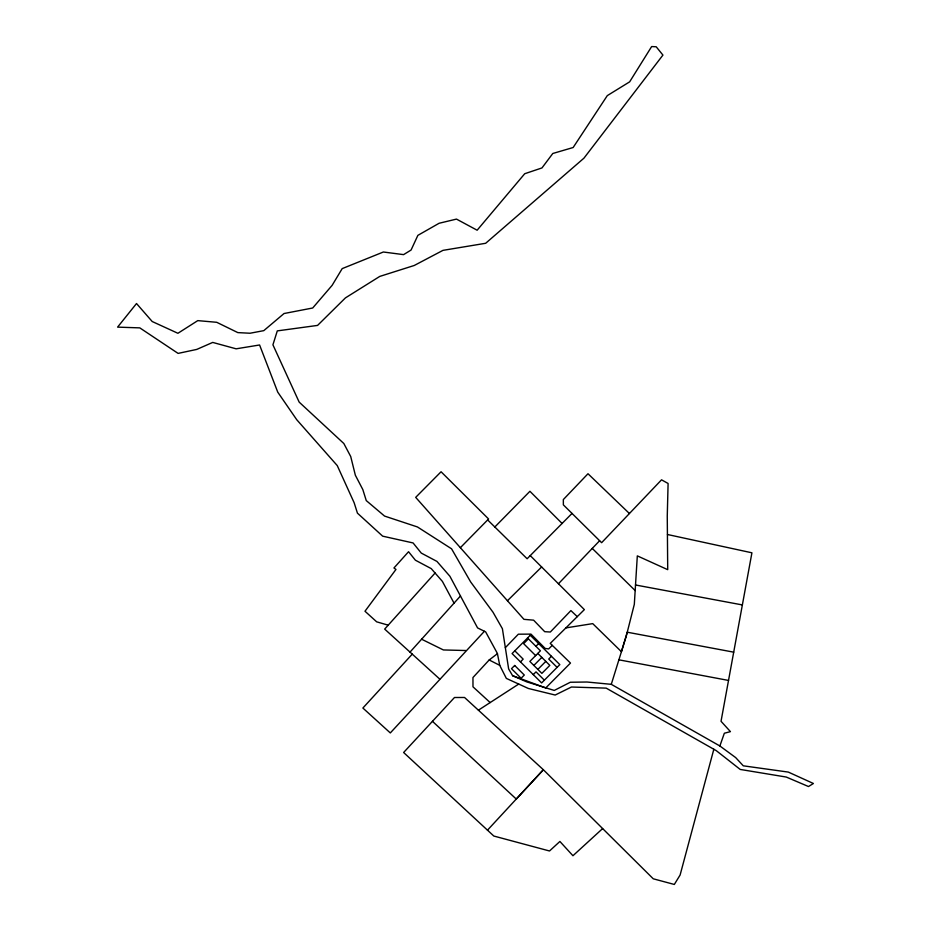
<?xml version="1.0" encoding="UTF-8"?>
<svg xmlns="http://www.w3.org/2000/svg" width="931" height="931" viewBox="0 0 931 931"><rect width="100%" height="100%" fill="white"/><g stroke="black" fill="none" stroke-linecap="round" stroke-linejoin="round"><path stroke-width="1.4" d="M713.833 749.257L680.107 875.024L674.323 884.45L653.248 878.794L543.367 769.739L464.546 697.482L454.479 697.505L403.623 752.504L493.814 836.038L549.511 850.981L559.903 841.461L572.949 855.729L602.636 828.567M611.283 684.332L587.007 682.016L570.307 682.248L554.259 690.441L526.62 681.841L512.597 675.708L508.64 668.935L502.403 628.716L493.011 612.226L470.702 582.015L451.558 548.801L417.449 526.958L384.561 516.077L366.267 500.599L362.822 489.566L355.351 475.229L350.719 456.527L343.842 443.517L299.177 402.122L272.923 344.819L277.298 330.889L317.576 325.408L345.424 297.897L379.767 276.414L414.26 265.475L442.97 250.358L485.668 243.282L583.958 158.154L662.93 55.08L656.204 46.783L651.653 46.55L629.647 81.847L607.303 95.614L573.147 147.517L552.793 153.487L541.97 167.929L524.723 173.725L477.138 230.213L456.493 219.099L439.106 223.265L417.868 235.357L411.071 250.043L403.589 254.629L383.363 252.01L342.189 268.617L332.134 285.34L312.7 307.998L284.036 313.526L263.787 330.645L250.032 333.24L237.836 332.611L216.737 322.301L197.779 320.625L177.914 333.286L152.207 321.521L136.52 303.529L117.585 327.13L139.801 327.875L178.1 353.396L196.755 349.416L212.722 342.422L236.125 348.822L259.586 344.982L277.741 392.126L296.721 419.695L337.266 465.605L354.152 502.763L357.446 513.156L382.653 536.163L413.085 542.948L421.266 553.084L436.942 561.416L449.894 576.254L477.58 627.913L485.645 631.881L497.387 653.434L499.726 665.339L506.348 678.408L528.377 688.475L555.19 695.038L571.448 687.02L606.186 688.125L716.207 750.607L740.215 769.437L786.288 777.059L808.492 786.532L813.415 783.495L788.336 772.09L743.287 765.817L735.653 757.578L719.872 745.975L611.283 684.332L626.202 636.338L634.314 604.347L637.316 555.877L667.713 569.667L667.259 516.077L668.097 483.468L661.534 479.826L601.624 542.692L563.36 504.858L563.336 499.563L587.996 473.739L629.426 513.528M719.872 745.975L724.341 733.232L730.439 731.638L721.036 721.281L751.922 552.805L667.469 534.499M435.08 573.03L384.678 629.1L439.7 679.048M410.012 652.107L460.473 595.991M412.258 654.144L362.881 708.037L390.31 732.941L484.411 631.276M497.433 653.69L489.182 659.974L472.96 677.524L472.983 686.822L490.16 702.568M487.472 830.184L543.367 769.739L516.263 799.054L432.45 721.316M558.449 583.76L599.587 540.771M505.335 647.673L518.346 634.197L530.973 634.116L545.147 648.43L548.65 648.93L552.269 645.358M460.356 547.696L488.589 518.986L441.073 471.761L415.692 497.363L523.944 619.336L533.614 620.174L544.705 631.683L550.337 632.021L570.901 610.585L577.267 616.648M572.006 513.447L527.132 558.751L494.827 526.993L529.925 491.289L562.091 523.455M528.401 638.852L523.629 643.658L535.651 655.599M520.452 661.871L523.175 659.125L514.808 650.816M535.919 646.312L538.642 643.565M533.847 665.421L541.807 657.402M537.85 669.401L545.81 661.382M533.265 674.614L536 671.868L544.367 680.177M551.455 656.308L548.731 659.043L557.099 667.364M507.442 600.739L541.633 566.979M478.406 710.178L518.718 684.064M565.908 627.89L592.721 623.63L621.431 651.7L627.25 632.207L733.709 652.165M465.837 650.525L443.4 649.954L421.603 639.213M635.512 584.982L742.368 604.929M618.906 659.823L728.531 680.433M388.204 625.167L376.683 621.838L364.987 611.236L395.966 569.446L393.941 567.98L408.558 551.722L415.401 560.206L431.228 568.608L442.411 581.421L454.049 603.137M512.597 675.708L545.729 687.962L570.482 663.058L550.244 643.391L584.365 609.619L530.239 555.609M489.182 659.974L499.726 665.339M592.267 548.417L635.163 590.568M487.658 519.929L494.827 526.993M527.551 637.991L540.422 650.792L529.844 661.441L541.865 673.381L549.825 665.374L537.804 653.422M530.274 635.256L512.085 653.562L541.633 682.923L559.822 664.618L530.274 635.256M514.68 665.479L511.491 668.691L521.104 678.245L524.293 675.033L514.68 665.479"/></g></svg>
